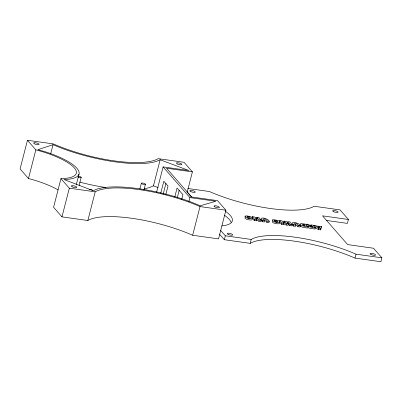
<?xml version="1.0" encoding="UTF-8"?>
<svg xmlns="http://www.w3.org/2000/svg" width="402" height="402" viewBox="0 0 402 402"><rect width="100%" height="100%" fill="white"/><g stroke="black" fill="none" stroke-linecap="round" stroke-linejoin="round"><path stroke-width="0.6" d="M314.57 227.286L318.329 229.557L320.66 229.889L320.841 228.788M320.66 229.889L321.354 226.391L316.781 226.115L316.067 225.648L313.831 225.331L313.61 226.2M187.116 192.488L192.407 171.875L184.036 162.292L158.157 158.649A71.44 19.814 14.4 0 1 53.34 143.906L27.462 140.268L20.1 168.94L28.472 178.528A45.521 12.623 14.4 0 1 58.054 189.875M28.472 178.528L35.833 149.851L27.462 140.268M50.687 153.795L53.024 144.705L61.305 148.077A74.249 20.592 14.4 0 0 156.267 161.433L160.152 159.77L188.985 170.554L163.101 166.915L156.564 192.377M35.833 149.851A45.521 12.623 14.4 0 1 74.275 167.87A45.521 12.623 14.4 0 1 60.953 178.609L53.592 207.286L61.963 216.869L87.842 220.512A71.44 19.814 14.4 0 1 192.658 235.255L218.537 238.894L225.899 210.221L217.527 200.633L191.648 196.995L166.528 168.237L192.407 171.875M61.963 216.869L69.325 188.196L60.953 178.609M76.204 184.99L79.008 174.081M79.114 185.513L81.199 177.403A2.1 0.583 14.4 0 0 78.194 176.146M87.842 220.512L95.204 191.834A71.44 19.814 14.4 0 1 200.02 206.578L225.899 210.221M139.866 189L141.353 183.206M143.921 190.091L145.408 184.297A2.1 0.583 14.4 0 0 142.559 183.01A2.1 0.583 14.4 0 0 142.172 183.95A2.1 0.583 14.4 0 0 145.408 184.297M144.288 188.724A74.249 20.592 14.4 0 0 149.574 187.503L153.458 185.84L160.152 159.77M160.74 193.267L163.825 181.237L168.011 186.025L165.85 194.447M163.172 194.231L165.951 183.402M174.78 196.965L177.086 187.985L182.945 194.694L181.719 199.482M177.367 197.332L179.212 190.146M188.804 201.834L189.895 197.588L163.101 166.915M192.658 235.255L200.02 206.578M326.454 220.442L347.403 223.391L348.408 219.482L322.53 215.839L347.65 244.597L373.528 248.24L381.9 257.823L380.895 261.732L355.016 258.094A71.44 19.814 14.4 0 0 250.2 243.351L224.321 239.708L225.326 235.798L220.542 230.321M252.024 217.984L252.355 216.683L254.371 216.964L258.184 218.738L256.958 217.331L256.622 218.633M256.129 219.924L258.873 221.195L260.868 221.477L261.205 220.175L259.21 219.894L255.37 218.11L256.607 219.527L256.27 220.829L254.26 220.547L254.592 219.246L252.355 216.683M250.2 243.351L251.205 239.441A71.44 19.814 14.4 0 1 356.021 254.185L381.9 257.823M258.873 221.195L259.21 219.894M269.255 221.306L267.124 221.005C266.968 219.04 260.637 217.341 264.762 220.673L264.426 221.979L262.295 221.678L262.632 220.376C257.501 215.924 269.003 218.603 269.255 221.306L268.923 222.607L266.792 222.311L265.184 220.552L263.853 220.135M266.792 222.311L267.124 221.005M279.37 221.834L279.707 220.532L281.722 220.814L285.536 222.582L284.309 221.175L284.083 222.045M283.48 223.768L286.224 225.045L288.219 225.326L288.551 224.02L286.561 223.738L282.717 221.959L283.958 223.371L283.621 224.678L281.606 224.396L281.943 223.09L279.707 220.532M286.224 225.045L286.561 223.738M287.862 221.678L287.531 222.979L289.767 225.542L291.907 225.844L292.239 224.537L290.003 221.979L287.862 221.678L290.098 224.236L292.239 224.537M289.767 225.542L290.098 224.236M300.364 225.683L298.234 225.381C298.078 223.411 291.741 221.713 295.872 225.05L295.535 226.351L293.405 226.055L293.736 224.748C288.606 220.301 300.113 222.979 300.364 225.683L300.028 226.984L297.897 226.683L296.535 225.125L295.48 224.612M297.897 226.683L298.234 225.381M303.987 224.457L305.208 225.854C303.631 226.311 300.676 223.567 303.987 224.457L303.651 225.758L303.128 225.688M306.103 225.145L306.324 224.276C307.203 223.1 313.63 227.964 310.977 224.929L310.645 226.231M307.852 226.733C305.414 226.105 301.48 226.612 300.073 223.969L301.229 223.618L305.615 224.175L307.852 226.733L307.515 228.04L302.746 227.286L300.309 226.135M310.977 224.929L313.123 225.231L315.359 227.793L315.027 229.095C314.836 228.617 306.897 228.793 308.545 227.019M318.329 229.557L318.665 228.256L313.831 225.331M319.002 227.813L319.228 226.944L317.711 226.733L319.273 227.758L319.228 226.944M321.022 227.693L321.354 226.391M355.016 258.094L356.021 254.185M260.782 219.748L261.074 219.482M53.024 144.705L37.924 149.644L45.094 151.72A48.335 13.402 14.4 0 1 69.089 179.191L64.044 179.548L93.209 190.714L97.093 189.051A74.249 20.592 14.4 0 1 192.055 202.412L200.337 205.784L215.773 201.231L189.895 197.588M245.114 217.196C243.381 219.301 250.707 220.472 252.144 219.814L252.19 219.391M272.461 221.04C270.732 223.15 278.058 224.316 279.49 223.658L279.536 223.241M274.802 221.683L275.119 221.718M187.774 188.478L209.341 191.508A71.44 19.814 14.4 0 0 314.158 206.256L340.037 209.894L348.408 219.482M69.325 188.196L95.204 191.834M256.958 217.331L258.968 217.613L261.205 220.175M284.309 221.175L286.314 221.462L288.551 224.02M254.592 219.246L256.607 219.527M262.632 220.376L264.762 220.673M281.943 223.09L283.958 223.371M293.736 224.748L295.872 225.05M315.359 227.793C315.766 228.281 305.304 226.341 309.545 225.718L306.324 224.276M318.665 228.256L320.992 228.582M225.326 235.798L251.205 239.441M247.768 217.869L248.406 217.995A1.347 0.372 14.4 0 1 248.697 218.085M275.445 221.773L275.752 221.844A1.347 0.372 14.4 0 1 276.581 222.155M153.458 185.84L158.071 187.563M308.57 226.849L306.832 226.019M293.405 226.055L291.927 224.316M279.747 222.261L281.606 224.396M260.963 220.15L262.295 221.678M252.396 218.412L254.26 220.547M187.051 191.98L191.437 197M219.537 234.23L224.321 239.708M299.791 225.517L300.043 225.874M89.088 189.332A2.1 0.583 14.4 0 1 91.746 189.844A2.1 0.583 14.4 0 1 92.49 190.779M105.927 187.553A74.249 20.592 14.4 0 1 79.631 182.086M81.199 177.403A2.1 0.583 14.4 0 1 78.083 177.161M224.487 215.271A45.521 12.623 14.4 0 1 231.115 222.306M225.492 211.357A45.521 12.623 14.4 0 1 221.849 225.924M247.104 216.658L247.923 217.588A1.367 0.377 14.4 0 0 248.753 217.899L249.938 218.065A1.367 0.382 14.4 0 0 250.371 217.929L249.567 217.005A1.347 0.372 14.4 0 0 248.737 216.693L247.104 216.658M274.455 220.507L275.275 221.437A1.367 0.377 14.4 0 0 276.104 221.743L277.29 221.914A1.367 0.382 14.4 0 0 277.717 221.773L276.913 220.854A1.347 0.372 14.4 0 0 276.089 220.537L274.455 220.507M244.944 216.135C246.049 218.547 250.089 218.954 252.476 218.507L252.325 217.799L251.541 217.175A3.457 0.96 14.4 0 0 250.421 216.648L246.974 215.894L244.944 216.135M272.295 219.979C273.395 222.396 277.44 222.798 279.827 222.356L279.671 221.648L278.893 221.02A3.457 0.96 14.4 0 0 277.772 220.497L274.32 219.743L272.295 219.979M310.595 226.311L312.761 226.974L312.309 226.452L310.595 226.311M214.703 206.829A2.799 0.779 14.4 0 0 219.296 207.603A2.799 0.779 14.4 0 0 216.09 205.834A2.799 0.779 14.4 0 0 214.703 206.829M177.347 163.946A2.799 0.779 14.4 0 0 181.815 164.564A2.799 0.779 14.4 0 0 178.292 162.81A2.799 0.779 14.4 0 0 177.347 163.946M34.547 143.851A2.799 0.779 14.4 0 0 39.019 144.469A2.799 0.779 14.4 0 0 35.502 142.715A2.799 0.779 14.4 0 0 34.547 143.851M72.229 186.819A2.799 0.779 14.4 0 0 76.697 187.432A2.799 0.779 14.4 0 0 73.174 185.684A2.799 0.779 14.4 0 0 72.229 186.819M370.996 254.481A2.799 0.779 14.4 0 0 375.478 255.109A2.799 0.779 14.4 0 0 371.981 253.355A2.799 0.779 14.4 0 0 370.996 254.481M228.145 234.386A2.799 0.779 14.4 0 0 232.627 235.014A2.799 0.779 14.4 0 0 229.13 233.266A2.799 0.779 14.4 0 0 228.145 234.386M333.57 211.633A2.799 0.779 14.4 0 0 338.057 212.266A2.799 0.779 14.4 0 0 334.559 210.512A2.799 0.779 14.4 0 0 333.57 211.633M190.724 191.543A2.799 0.779 14.4 0 0 195.206 192.171A2.799 0.779 14.4 0 0 191.709 190.417A2.799 0.779 14.4 0 0 190.724 191.543"/></g></svg>
